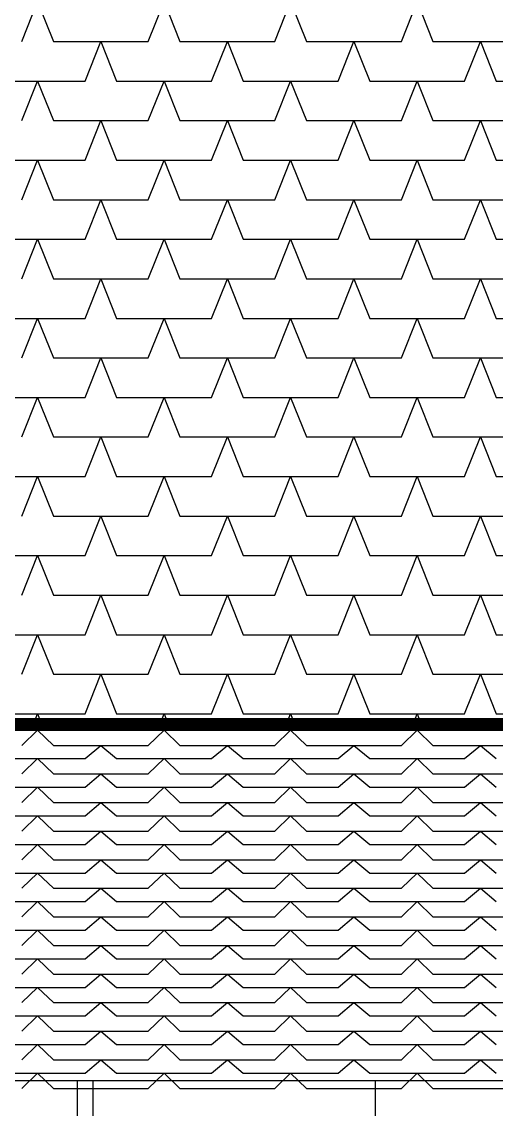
# Model space of a CAD drawing. Header units: inches. Extents: x 86794 to 87086, y 41803 to 41823.
# Drawn here: x 87032.051 to 87032.651, y 41818.98 to 41820.355 of the extents above; entities that cross this region are included whole.
import ezdxf

# ---------------------------------------------------------------- set-up
doc = ezdxf.new("R2010")
doc.units = ezdxf.units.IN
doc.header["$MEASUREMENT"] = 0

msp = doc.modelspace()

# ---------------------------------------------------------------- linework, layer by layer
at = {"color": 250}
for p, q in [((87032.0509, 41820.3295), (87032.0709, 41820.3795)), ((87032.0709, 41820.3795), (87032.0909, 41820.3295)), ((87032.2109, 41820.3295), (87032.2309, 41820.3795)), ((87032.2309, 41820.3795), (87032.2509, 41820.3295)), ((87032.3709, 41820.3295), (87032.3909, 41820.3795)), ((87032.3909, 41820.3795), (87032.4109, 41820.3295)), ((87032.5309, 41820.3295), (87032.5509, 41820.3795)), ((87032.5509, 41820.3795), (87032.5709, 41820.3295)), ((87032.0909, 41820.3295), (87032.2109, 41820.3295)), ((87032.1309, 41820.2795), (87032.1509, 41820.3295)), ((87032.1509, 41820.3295), (87032.1709, 41820.2795)), ((87032.2509, 41820.3295), (87032.3709, 41820.3295)), ((87032.2909, 41820.2795), (87032.3109, 41820.3295)), ((87032.3109, 41820.3295), (87032.3309, 41820.2795)), ((87032.4109, 41820.3295), (87032.5309, 41820.3295)), ((87032.4509, 41820.2795), (87032.4709, 41820.3295)), ((87032.4709, 41820.3295), (87032.4909, 41820.2795)), ((87032.5709, 41820.3295), (87032.6909, 41820.3295)), ((87032.6109, 41820.2795), (87032.6309, 41820.3295)), ((87032.6309, 41820.3295), (87032.6509, 41820.2795)), ((87032.0109, 41820.2795), (87032.1309, 41820.2795)), ((87032.0509, 41820.2295), (87032.0709, 41820.2795)), ((87032.0709, 41820.2795), (87032.0909, 41820.2295)), ((87032.1709, 41820.2795), (87032.2909, 41820.2795)), ((87032.2109, 41820.2295), (87032.2309, 41820.2795)), ((87032.2309, 41820.2795), (87032.2509, 41820.2295)), ((87032.3309, 41820.2795), (87032.4509, 41820.2795)), ((87032.3709, 41820.2295), (87032.3909, 41820.2795)), ((87032.3909, 41820.2795), (87032.4109, 41820.2295)), ((87032.4909, 41820.2795), (87032.6109, 41820.2795)), ((87032.5309, 41820.2295), (87032.5509, 41820.2795)), ((87032.5509, 41820.2795), (87032.5709, 41820.2295)), ((87032.6509, 41820.2795), (87032.7709, 41820.2795)), ((87032.0909, 41820.2295), (87032.2109, 41820.2295)), ((87032.1309, 41820.1795), (87032.1509, 41820.2295)), ((87032.1509, 41820.2295), (87032.1709, 41820.1795)), ((87032.2509, 41820.2295), (87032.3709, 41820.2295)), ((87032.2909, 41820.1795), (87032.3109, 41820.2295)), ((87032.3109, 41820.2295), (87032.3309, 41820.1795)), ((87032.4109, 41820.2295), (87032.5309, 41820.2295)), ((87032.4509, 41820.1795), (87032.4709, 41820.2295)), ((87032.4709, 41820.2295), (87032.4909, 41820.1795)), ((87032.5709, 41820.2295), (87032.6909, 41820.2295)), ((87032.6109, 41820.1795), (87032.6309, 41820.2295)), ((87032.6309, 41820.2295), (87032.6509, 41820.1795)), ((87032.0109, 41820.1795), (87032.1309, 41820.1795)), ((87032.0509, 41820.1295), (87032.0709, 41820.1795)), ((87032.0709, 41820.1795), (87032.0909, 41820.1295)), ((87032.1709, 41820.1795), (87032.2909, 41820.1795)), ((87032.2109, 41820.1295), (87032.2309, 41820.1795)), ((87032.2309, 41820.1795), (87032.2509, 41820.1295)), ((87032.3309, 41820.1795), (87032.4509, 41820.1795)), ((87032.3709, 41820.1295), (87032.3909, 41820.1795)), ((87032.3909, 41820.1795), (87032.4109, 41820.1295)), ((87032.4909, 41820.1795), (87032.6109, 41820.1795)), ((87032.5309, 41820.1295), (87032.5509, 41820.1795)), ((87032.5509, 41820.1795), (87032.5709, 41820.1295)), ((87032.6509, 41820.1795), (87032.7709, 41820.1795)), ((87032.0909, 41820.1295), (87032.2109, 41820.1295)), ((87032.1309, 41820.0795), (87032.1509, 41820.1295)), ((87032.1509, 41820.1295), (87032.1709, 41820.0795)), ((87032.2509, 41820.1295), (87032.3709, 41820.1295)), ((87032.2909, 41820.0795), (87032.3109, 41820.1295)), ((87032.3109, 41820.1295), (87032.3309, 41820.0795)), ((87032.4109, 41820.1295), (87032.5309, 41820.1295)), ((87032.4509, 41820.0795), (87032.4709, 41820.1295)), ((87032.4709, 41820.1295), (87032.4909, 41820.0795)), ((87032.5709, 41820.1295), (87032.6909, 41820.1295)), ((87032.6109, 41820.0795), (87032.6309, 41820.1295)), ((87032.6309, 41820.1295), (87032.6509, 41820.0795)), ((87032.0109, 41820.0795), (87032.1309, 41820.0795)), ((87032.0509, 41820.0295), (87032.0709, 41820.0795)), ((87032.0709, 41820.0795), (87032.0909, 41820.0295)), ((87032.1709, 41820.0795), (87032.2909, 41820.0795)), ((87032.2109, 41820.0295), (87032.2309, 41820.0795)), ((87032.2309, 41820.0795), (87032.2509, 41820.0295)), ((87032.3309, 41820.0795), (87032.4509, 41820.0795)), ((87032.3709, 41820.0295), (87032.3909, 41820.0795)), ((87032.3909, 41820.0795), (87032.4109, 41820.0295)), ((87032.4909, 41820.0795), (87032.6109, 41820.0795)), ((87032.5309, 41820.0295), (87032.5509, 41820.0795)), ((87032.5509, 41820.0795), (87032.5709, 41820.0295)), ((87032.6509, 41820.0795), (87032.7709, 41820.0795)), ((87032.0909, 41820.0295), (87032.2109, 41820.0295)), ((87032.1309, 41819.9795), (87032.1509, 41820.0295)), ((87032.1509, 41820.0295), (87032.1709, 41819.9795)), ((87032.2509, 41820.0295), (87032.3709, 41820.0295)), ((87032.2909, 41819.9795), (87032.3109, 41820.0295)), ((87032.3109, 41820.0295), (87032.3309, 41819.9795)), ((87032.4109, 41820.0295), (87032.5309, 41820.0295)), ((87032.4509, 41819.9795), (87032.4709, 41820.0295)), ((87032.4709, 41820.0295), (87032.4909, 41819.9795)), ((87032.5709, 41820.0295), (87032.6909, 41820.0295)), ((87032.6109, 41819.9795), (87032.6309, 41820.0295)), ((87032.6309, 41820.0295), (87032.6509, 41819.9795)), ((87032.0109, 41819.9795), (87032.1309, 41819.9795)), ((87032.0509, 41819.9295), (87032.0709, 41819.9795)), ((87032.0709, 41819.9795), (87032.0909, 41819.9295)), ((87032.1709, 41819.9795), (87032.2909, 41819.9795)), ((87032.2109, 41819.9295), (87032.2309, 41819.9795)), ((87032.2309, 41819.9795), (87032.2509, 41819.9295)), ((87032.3309, 41819.9795), (87032.4509, 41819.9795)), ((87032.3709, 41819.9295), (87032.3909, 41819.9795)), ((87032.3909, 41819.9795), (87032.4109, 41819.9295)), ((87032.4909, 41819.9795), (87032.6109, 41819.9795)), ((87032.5309, 41819.9295), (87032.5509, 41819.9795)), ((87032.5509, 41819.9795), (87032.5709, 41819.9295)), ((87032.6509, 41819.9795), (87032.7709, 41819.9795)), ((87032.0909, 41819.9295), (87032.2109, 41819.9295)), ((87032.1309, 41819.8795), (87032.1509, 41819.9295)), ((87032.1509, 41819.9295), (87032.1709, 41819.8795)), ((87032.2509, 41819.9295), (87032.3709, 41819.9295)), ((87032.2909, 41819.8795), (87032.3109, 41819.9295)), ((87032.3109, 41819.9295), (87032.3309, 41819.8795)), ((87032.4109, 41819.9295), (87032.5309, 41819.9295)), ((87032.4509, 41819.8795), (87032.4709, 41819.9295)), ((87032.4709, 41819.9295), (87032.4909, 41819.8795)), ((87032.5709, 41819.9295), (87032.6909, 41819.9295)), ((87032.6109, 41819.8795), (87032.6309, 41819.9295)), ((87032.6309, 41819.9295), (87032.6509, 41819.8795)), ((87032.0109, 41819.8795), (87032.1309, 41819.8795)), ((87032.0509, 41819.8295), (87032.0709, 41819.8795)), ((87032.0709, 41819.8795), (87032.0909, 41819.8295)), ((87032.1709, 41819.8795), (87032.2909, 41819.8795)), ((87032.2109, 41819.8295), (87032.2309, 41819.8795)), ((87032.2309, 41819.8795), (87032.2509, 41819.8295)), ((87032.3309, 41819.8795), (87032.4509, 41819.8795)), ((87032.3709, 41819.8295), (87032.3909, 41819.8795)), ((87032.3909, 41819.8795), (87032.4109, 41819.8295)), ((87032.4909, 41819.8795), (87032.6109, 41819.8795)), ((87032.5309, 41819.8295), (87032.5509, 41819.8795)), ((87032.5509, 41819.8795), (87032.5709, 41819.8295)), ((87032.6509, 41819.8795), (87032.7709, 41819.8795)), ((87032.0909, 41819.8295), (87032.2109, 41819.8295)), ((87032.1309, 41819.7795), (87032.1509, 41819.8295)), ((87032.1509, 41819.8295), (87032.1709, 41819.7795)), ((87032.2509, 41819.8295), (87032.3709, 41819.8295)), ((87032.2909, 41819.7795), (87032.3109, 41819.8295)), ((87032.3109, 41819.8295), (87032.3309, 41819.7795)), ((87032.4109, 41819.8295), (87032.5309, 41819.8295)), ((87032.4509, 41819.7795), (87032.4709, 41819.8295)), ((87032.4709, 41819.8295), (87032.4909, 41819.7795)), ((87032.5709, 41819.8295), (87032.6909, 41819.8295)), ((87032.6109, 41819.7795), (87032.6309, 41819.8295)), ((87032.6309, 41819.8295), (87032.6509, 41819.7795)), ((87032.0109, 41819.7795), (87032.1309, 41819.7795)), ((87032.0509, 41819.7295), (87032.0709, 41819.7795)), ((87032.0709, 41819.7795), (87032.0909, 41819.7295)), ((87032.1709, 41819.7795), (87032.2909, 41819.7795)), ((87032.2109, 41819.7295), (87032.2309, 41819.7795)), ((87032.2309, 41819.7795), (87032.2509, 41819.7295)), ((87032.3309, 41819.7795), (87032.4509, 41819.7795)), ((87032.3709, 41819.7295), (87032.3909, 41819.7795)), ((87032.3909, 41819.7795), (87032.4109, 41819.7295)), ((87032.4909, 41819.7795), (87032.6109, 41819.7795)), ((87032.5309, 41819.7295), (87032.5509, 41819.7795)), ((87032.5509, 41819.7795), (87032.5709, 41819.7295)), ((87032.6509, 41819.7795), (87032.7709, 41819.7795)), ((87032.0909, 41819.7295), (87032.2109, 41819.7295)), ((87032.1309, 41819.6795), (87032.1509, 41819.7295)), ((87032.1509, 41819.7295), (87032.1709, 41819.6795)), ((87032.2509, 41819.7295), (87032.3709, 41819.7295)), ((87032.2909, 41819.6795), (87032.3109, 41819.7295)), ((87032.3109, 41819.7295), (87032.3309, 41819.6795)), ((87032.4109, 41819.7295), (87032.5309, 41819.7295)), ((87032.4509, 41819.6795), (87032.4709, 41819.7295)), ((87032.4709, 41819.7295), (87032.4909, 41819.6795)), ((87032.5709, 41819.7295), (87032.6909, 41819.7295)), ((87032.6109, 41819.6795), (87032.6309, 41819.7295)), ((87032.6309, 41819.7295), (87032.6509, 41819.6795)), ((87032.0109, 41819.6795), (87032.1309, 41819.6795)), ((87032.0509, 41819.6295), (87032.0709, 41819.6795)), ((87032.0709, 41819.6795), (87032.0909, 41819.6295)), ((87032.1709, 41819.6795), (87032.2909, 41819.6795)), ((87032.2109, 41819.6295), (87032.2309, 41819.6795)), ((87032.2309, 41819.6795), (87032.2509, 41819.6295)), ((87032.3309, 41819.6795), (87032.4509, 41819.6795)), ((87032.3709, 41819.6295), (87032.3909, 41819.6795)), ((87032.3909, 41819.6795), (87032.4109, 41819.6295)), ((87032.4909, 41819.6795), (87032.6109, 41819.6795)), ((87032.5309, 41819.6295), (87032.5509, 41819.6795)), ((87032.5509, 41819.6795), (87032.5709, 41819.6295)), ((87032.6509, 41819.6795), (87032.7709, 41819.6795)), ((87032.0909, 41819.6295), (87032.2109, 41819.6295)), ((87032.1309, 41819.5795), (87032.1509, 41819.6295)), ((87032.1509, 41819.6295), (87032.1709, 41819.5795)), ((87032.2509, 41819.6295), (87032.3709, 41819.6295)), ((87032.2909, 41819.5795), (87032.3109, 41819.6295)), ((87032.3109, 41819.6295), (87032.3309, 41819.5795)), ((87032.4109, 41819.6295), (87032.5309, 41819.6295)), ((87032.4509, 41819.5795), (87032.4709, 41819.6295)), ((87032.4709, 41819.6295), (87032.4909, 41819.5795)), ((87032.5709, 41819.6295), (87032.6909, 41819.6295)), ((87032.6109, 41819.5795), (87032.6309, 41819.6295)), ((87032.6309, 41819.6295), (87032.6509, 41819.5795)), ((87032.0109, 41819.5795), (87032.1309, 41819.5795)), ((87032.0509, 41819.5295), (87032.0709, 41819.5795)), ((87032.0709, 41819.5795), (87032.0909, 41819.5295)), ((87032.1709, 41819.5795), (87032.2909, 41819.5795)), ((87032.2109, 41819.5295), (87032.2309, 41819.5795)), ((87032.2309, 41819.5795), (87032.2509, 41819.5295)), ((87032.3309, 41819.5795), (87032.4509, 41819.5795)), ((87032.3709, 41819.5295), (87032.3909, 41819.5795)), ((87032.3909, 41819.5795), (87032.4109, 41819.5295)), ((87032.4909, 41819.5795), (87032.6109, 41819.5795)), ((87032.5309, 41819.5295), (87032.5509, 41819.5795)), ((87032.5509, 41819.5795), (87032.5709, 41819.5295)), ((87032.6509, 41819.5795), (87032.7709, 41819.5795)), ((87032.0909, 41819.5295), (87032.2109, 41819.5295)), ((87032.1309, 41819.4795), (87032.1509, 41819.5295)), ((87032.1509, 41819.5295), (87032.1709, 41819.4795)), ((87032.2509, 41819.5295), (87032.3709, 41819.5295)), ((87032.2909, 41819.4795), (87032.3109, 41819.5295)), ((87032.3109, 41819.5295), (87032.3309, 41819.4795)), ((87032.4109, 41819.5295), (87032.5309, 41819.5295)), ((87032.4509, 41819.4795), (87032.4709, 41819.5295)), ((87032.4709, 41819.5295), (87032.4909, 41819.4795)), ((87032.5709, 41819.5295), (87032.6909, 41819.5295)), ((87032.6109, 41819.4795), (87032.6309, 41819.5295)), ((87032.6309, 41819.5295), (87032.6509, 41819.4795)), ((87032.0109, 41819.4795), (87032.1309, 41819.4795)), ((87032.0627, 41819.459), (87032.0709, 41819.4795)), ((87032.0709, 41819.4795), (87032.0791, 41819.459)), ((87032.1709, 41819.4795), (87032.2909, 41819.4795)), ((87032.2227, 41819.459), (87032.2309, 41819.4795)), ((87032.2309, 41819.4795), (87032.2391, 41819.459)), ((87032.3309, 41819.4795), (87032.4509, 41819.4795)), ((87032.3827, 41819.459), (87032.3909, 41819.4795)), ((87032.3909, 41819.4795), (87032.3991, 41819.459)), ((87032.4909, 41819.4795), (87032.6109, 41819.4795)), ((87032.5427, 41819.459), (87032.5509, 41819.4795)), ((87032.5509, 41819.4795), (87032.5591, 41819.459)), ((87032.6509, 41819.4795), (87032.7709, 41819.4795)), ((87032.0509, 41819.4396), (87032.0709, 41819.459)), ((87032.0709, 41819.459), (87032.0909, 41819.4396)), ((87032.2109, 41819.4396), (87032.2309, 41819.459)), ((87032.2309, 41819.459), (87032.2509, 41819.4396)), ((87032.3709, 41819.4396), (87032.3909, 41819.459)), ((87032.3909, 41819.459), (87032.4109, 41819.4396)), ((87032.5309, 41819.4396), (87032.5509, 41819.459)), ((87032.5509, 41819.459), (87032.5709, 41819.4396)), ((87032.0909, 41819.4396), (87032.2109, 41819.4396)), ((87032.1309, 41819.4228), (87032.1509, 41819.4396)), ((87032.1509, 41819.4396), (87032.1709, 41819.4228)), ((87032.2509, 41819.4396), (87032.3709, 41819.4396)), ((87032.2909, 41819.4228), (87032.3109, 41819.4396)), ((87032.3109, 41819.4396), (87032.3309, 41819.4228)), ((87032.4109, 41819.4396), (87032.5309, 41819.4396)), ((87032.4509, 41819.4228), (87032.4709, 41819.4396)), ((87032.4709, 41819.4396), (87032.4909, 41819.4228)), ((87032.5709, 41819.4396), (87032.6909, 41819.4396)), ((87032.6109, 41819.4228), (87032.6309, 41819.4396)), ((87032.6309, 41819.4396), (87032.6509, 41819.4228)), ((87032.0109, 41819.4228), (87032.1309, 41819.4228)), ((87032.0509, 41819.4035), (87032.0709, 41819.4228)), ((87032.0709, 41819.4228), (87032.0909, 41819.4035)), ((87032.1709, 41819.4228), (87032.2909, 41819.4228)), ((87032.2109, 41819.4035), (87032.2309, 41819.4228)), ((87032.2309, 41819.4228), (87032.2509, 41819.4035)), ((87032.3309, 41819.4228), (87032.4509, 41819.4228)), ((87032.3709, 41819.4035), (87032.3909, 41819.4228)), ((87032.3909, 41819.4228), (87032.4109, 41819.4035)), ((87032.4909, 41819.4228), (87032.6109, 41819.4228)), ((87032.5309, 41819.4035), (87032.5509, 41819.4228)), ((87032.5509, 41819.4228), (87032.5709, 41819.4035)), ((87032.0909, 41819.4035), (87032.2109, 41819.4035)), ((87032.1309, 41819.3867), (87032.1509, 41819.4035)), ((87032.1509, 41819.4035), (87032.1709, 41819.3867)), ((87032.2509, 41819.4035), (87032.3709, 41819.4035)), ((87032.2909, 41819.3867), (87032.3109, 41819.4035)), ((87032.3109, 41819.4035), (87032.3309, 41819.3867)), ((87032.4109, 41819.4035), (87032.5309, 41819.4035)), ((87032.4509, 41819.3867), (87032.4709, 41819.4035)), ((87032.4709, 41819.4035), (87032.4909, 41819.3867)), ((87032.5709, 41819.4035), (87032.6909, 41819.4035)), ((87032.6109, 41819.3867), (87032.6309, 41819.4035)), ((87032.6309, 41819.4035), (87032.6509, 41819.3867)), ((87032.0109, 41819.3867), (87032.1309, 41819.3867)), ((87032.0509, 41819.3673), (87032.0709, 41819.3867)), ((87032.0709, 41819.3867), (87032.0909, 41819.3673)), ((87032.1709, 41819.3867), (87032.2909, 41819.3867)), ((87032.2109, 41819.3673), (87032.2309, 41819.3867)), ((87032.2309, 41819.3867), (87032.2509, 41819.3673)), ((87032.3309, 41819.3867), (87032.4509, 41819.3867)), ((87032.3709, 41819.3673), (87032.3909, 41819.3867)), ((87032.3909, 41819.3867), (87032.4109, 41819.3673)), ((87032.4909, 41819.3867), (87032.6109, 41819.3867)), ((87032.5309, 41819.3673), (87032.5509, 41819.3867)), ((87032.5509, 41819.3867), (87032.5709, 41819.3673)), ((87032.0909, 41819.3673), (87032.2109, 41819.3673)), ((87032.1309, 41819.3505), (87032.1509, 41819.3673)), ((87032.1509, 41819.3673), (87032.1709, 41819.3505)), ((87032.2509, 41819.3673), (87032.3709, 41819.3673)), ((87032.2909, 41819.3505), (87032.3109, 41819.3673)), ((87032.3109, 41819.3673), (87032.3309, 41819.3505)), ((87032.4109, 41819.3673), (87032.5309, 41819.3673)), ((87032.4509, 41819.3505), (87032.4709, 41819.3673)), ((87032.4709, 41819.3673), (87032.4909, 41819.3505)), ((87032.5709, 41819.3673), (87032.6909, 41819.3673)), ((87032.6109, 41819.3505), (87032.6309, 41819.3673)), ((87032.6309, 41819.3673), (87032.6509, 41819.3505)), ((87032.0109, 41819.3505), (87032.1309, 41819.3505)), ((87032.0509, 41819.3312), (87032.0709, 41819.3505)), ((87032.0709, 41819.3505), (87032.0909, 41819.3312)), ((87032.1709, 41819.3505), (87032.2909, 41819.3505)), ((87032.2109, 41819.3312), (87032.2309, 41819.3505)), ((87032.2309, 41819.3505), (87032.2509, 41819.3312)), ((87032.3309, 41819.3505), (87032.4509, 41819.3505)), ((87032.3709, 41819.3312), (87032.3909, 41819.3505)), ((87032.3909, 41819.3505), (87032.4109, 41819.3312)), ((87032.4909, 41819.3505), (87032.6109, 41819.3505)), ((87032.5309, 41819.3312), (87032.5509, 41819.3505)), ((87032.5509, 41819.3505), (87032.5709, 41819.3312)), ((87032.0909, 41819.3312), (87032.2109, 41819.3312)), ((87032.1309, 41819.3144), (87032.1509, 41819.3312)), ((87032.1509, 41819.3312), (87032.1709, 41819.3144)), ((87032.2509, 41819.3312), (87032.3709, 41819.3312)), ((87032.2909, 41819.3144), (87032.3109, 41819.3312)), ((87032.3109, 41819.3312), (87032.3309, 41819.3144)), ((87032.4109, 41819.3312), (87032.5309, 41819.3312)), ((87032.4509, 41819.3144), (87032.4709, 41819.3312)), ((87032.4709, 41819.3312), (87032.4909, 41819.3144)), ((87032.5709, 41819.3312), (87032.6909, 41819.3312)), ((87032.6109, 41819.3144), (87032.6309, 41819.3312)), ((87032.6309, 41819.3312), (87032.6509, 41819.3144)), ((87032.0109, 41819.3144), (87032.1309, 41819.3144)), ((87032.0509, 41819.295), (87032.0709, 41819.3144)), ((87032.0709, 41819.3144), (87032.0909, 41819.295)), ((87032.1709, 41819.3144), (87032.2909, 41819.3144)), ((87032.2109, 41819.295), (87032.2309, 41819.3144)), ((87032.2309, 41819.3144), (87032.2509, 41819.295)), ((87032.3309, 41819.3144), (87032.4509, 41819.3144)), ((87032.3709, 41819.295), (87032.3909, 41819.3144)), ((87032.3909, 41819.3144), (87032.4109, 41819.295)), ((87032.4909, 41819.3144), (87032.6109, 41819.3144)), ((87032.5309, 41819.295), (87032.5509, 41819.3144)), ((87032.5509, 41819.3144), (87032.5709, 41819.295)), ((87032.0909, 41819.295), (87032.2109, 41819.295)), ((87032.1309, 41819.2782), (87032.1509, 41819.295)), ((87032.1509, 41819.295), (87032.1709, 41819.2782)), ((87032.2509, 41819.295), (87032.3709, 41819.295)), ((87032.2909, 41819.2782), (87032.3109, 41819.295)), ((87032.3109, 41819.295), (87032.3309, 41819.2782)), ((87032.4109, 41819.295), (87032.5309, 41819.295)), ((87032.4509, 41819.2782), (87032.4709, 41819.295)), ((87032.4709, 41819.295), (87032.4909, 41819.2782)), ((87032.5709, 41819.295), (87032.6909, 41819.295)), ((87032.6109, 41819.2782), (87032.6309, 41819.295)), ((87032.6309, 41819.295), (87032.6509, 41819.2782)), ((87032.0109, 41819.2782), (87032.1309, 41819.2782)), ((87032.0509, 41819.2589), (87032.0709, 41819.2782)), ((87032.0709, 41819.2782), (87032.0909, 41819.2589)), ((87032.1709, 41819.2782), (87032.2909, 41819.2782)), ((87032.2109, 41819.2589), (87032.2309, 41819.2782)), ((87032.2309, 41819.2782), (87032.2509, 41819.2589)), ((87032.3309, 41819.2782), (87032.4509, 41819.2782)), ((87032.3709, 41819.2589), (87032.3909, 41819.2782)), ((87032.3909, 41819.2782), (87032.4109, 41819.2589)), ((87032.4909, 41819.2782), (87032.6109, 41819.2782)), ((87032.5309, 41819.2589), (87032.5509, 41819.2782)), ((87032.5509, 41819.2782), (87032.5709, 41819.2589)), ((87032.0909, 41819.2589), (87032.2109, 41819.2589)), ((87032.1309, 41819.2421), (87032.1509, 41819.2589)), ((87032.1509, 41819.2589), (87032.1709, 41819.2421)), ((87032.2509, 41819.2589), (87032.3709, 41819.2589)), ((87032.2909, 41819.2421), (87032.3109, 41819.2589)), ((87032.3109, 41819.2589), (87032.3309, 41819.2421)), ((87032.4109, 41819.2589), (87032.5309, 41819.2589)), ((87032.4509, 41819.2421), (87032.4709, 41819.2589)), ((87032.4709, 41819.2589), (87032.4909, 41819.2421)), ((87032.5709, 41819.2589), (87032.6909, 41819.2589)), ((87032.6109, 41819.2421), (87032.6309, 41819.2589)), ((87032.6309, 41819.2589), (87032.6509, 41819.2421)), ((87032.0109, 41819.2421), (87032.1309, 41819.2421)), ((87032.0509, 41819.2227), (87032.0709, 41819.2421)), ((87032.0709, 41819.2421), (87032.0909, 41819.2227)), ((87032.1709, 41819.2421), (87032.2909, 41819.2421)), ((87032.2109, 41819.2227), (87032.2309, 41819.2421)), ((87032.2309, 41819.2421), (87032.2509, 41819.2227)), ((87032.3309, 41819.2421), (87032.4509, 41819.2421)), ((87032.3709, 41819.2227), (87032.3909, 41819.2421)), ((87032.3909, 41819.2421), (87032.4109, 41819.2227)), ((87032.4909, 41819.2421), (87032.6109, 41819.2421)), ((87032.5309, 41819.2227), (87032.5509, 41819.2421)), ((87032.5509, 41819.2421), (87032.5709, 41819.2227)), ((87032.0909, 41819.2227), (87032.2109, 41819.2227)), ((87032.1309, 41819.2059), (87032.1509, 41819.2227)), ((87032.1509, 41819.2227), (87032.1709, 41819.2059)), ((87032.2509, 41819.2227), (87032.3709, 41819.2227)), ((87032.2909, 41819.2059), (87032.3109, 41819.2227)), ((87032.3109, 41819.2227), (87032.3309, 41819.2059)), ((87032.4109, 41819.2227), (87032.5309, 41819.2227)), ((87032.4509, 41819.2059), (87032.4709, 41819.2227)), ((87032.4709, 41819.2227), (87032.4909, 41819.2059)), ((87032.5709, 41819.2227), (87032.6909, 41819.2227)), ((87032.6109, 41819.2059), (87032.6309, 41819.2227)), ((87032.6309, 41819.2227), (87032.6509, 41819.2059)), ((87032.0109, 41819.2059), (87032.1309, 41819.2059)), ((87032.0509, 41819.1866), (87032.0709, 41819.2059)), ((87032.0709, 41819.2059), (87032.0909, 41819.1866)), ((87032.1709, 41819.2059), (87032.2909, 41819.2059)), ((87032.2109, 41819.1866), (87032.2309, 41819.2059)), ((87032.2309, 41819.2059), (87032.2509, 41819.1866)), ((87032.3309, 41819.2059), (87032.4509, 41819.2059)), ((87032.3709, 41819.1866), (87032.3909, 41819.2059)), ((87032.3909, 41819.2059), (87032.4109, 41819.1866)), ((87032.4909, 41819.2059), (87032.6109, 41819.2059)), ((87032.5309, 41819.1866), (87032.5509, 41819.2059)), ((87032.5509, 41819.2059), (87032.5709, 41819.1866)), ((87032.0909, 41819.1866), (87032.2109, 41819.1866)), ((87032.1309, 41819.1698), (87032.1509, 41819.1866)), ((87032.1509, 41819.1866), (87032.1709, 41819.1698)), ((87032.2509, 41819.1866), (87032.3709, 41819.1866)), ((87032.2909, 41819.1698), (87032.3109, 41819.1866)), ((87032.3109, 41819.1866), (87032.3309, 41819.1698)), ((87032.4109, 41819.1866), (87032.5309, 41819.1866)), ((87032.4509, 41819.1698), (87032.4709, 41819.1866)), ((87032.4709, 41819.1866), (87032.4909, 41819.1698)), ((87032.5709, 41819.1866), (87032.6909, 41819.1866)), ((87032.6109, 41819.1698), (87032.6309, 41819.1866)), ((87032.6309, 41819.1866), (87032.6509, 41819.1698)), ((87032.0109, 41819.1698), (87032.1309, 41819.1698)), ((87032.0509, 41819.1504), (87032.0709, 41819.1698)), ((87032.0709, 41819.1698), (87032.0909, 41819.1504)), ((87032.1709, 41819.1698), (87032.2909, 41819.1698)), ((87032.2109, 41819.1504), (87032.2309, 41819.1698)), ((87032.2309, 41819.1698), (87032.2509, 41819.1504)), ((87032.3309, 41819.1698), (87032.4509, 41819.1698)), ((87032.3709, 41819.1504), (87032.3909, 41819.1698)), ((87032.3909, 41819.1698), (87032.4109, 41819.1504)), ((87032.4909, 41819.1698), (87032.6109, 41819.1698)), ((87032.5309, 41819.1504), (87032.5509, 41819.1698)), ((87032.5509, 41819.1698), (87032.5709, 41819.1504)), ((87032.0909, 41819.1504), (87032.2109, 41819.1504)), ((87032.1309, 41819.1336), (87032.1509, 41819.1504)), ((87032.1509, 41819.1504), (87032.1709, 41819.1336)), ((87032.2509, 41819.1504), (87032.3709, 41819.1504)), ((87032.2909, 41819.1336), (87032.3109, 41819.1504)), ((87032.3109, 41819.1504), (87032.3309, 41819.1336)), ((87032.4109, 41819.1504), (87032.5309, 41819.1504)), ((87032.4509, 41819.1336), (87032.4709, 41819.1504)), ((87032.4709, 41819.1504), (87032.4909, 41819.1336)), ((87032.5709, 41819.1504), (87032.6909, 41819.1504)), ((87032.6109, 41819.1336), (87032.6309, 41819.1504)), ((87032.6309, 41819.1504), (87032.6509, 41819.1336)), ((87032.0109, 41819.1336), (87032.1309, 41819.1336)), ((87032.0509, 41819.1143), (87032.0709, 41819.1336)), ((87032.0709, 41819.1336), (87032.0909, 41819.1143)), ((87032.1709, 41819.1336), (87032.2909, 41819.1336)), ((87032.2109, 41819.1143), (87032.2309, 41819.1336)), ((87032.2309, 41819.1336), (87032.2509, 41819.1143)), ((87032.3309, 41819.1336), (87032.4509, 41819.1336)), ((87032.3709, 41819.1143), (87032.3909, 41819.1336)), ((87032.3909, 41819.1336), (87032.4109, 41819.1143)), ((87032.4909, 41819.1336), (87032.6109, 41819.1336)), ((87032.5309, 41819.1143), (87032.5509, 41819.1336)), ((87032.5509, 41819.1336), (87032.5709, 41819.1143)), ((87032.0909, 41819.1143), (87032.2109, 41819.1143)), ((87032.1309, 41819.0975), (87032.1509, 41819.1143)), ((87032.1509, 41819.1143), (87032.1709, 41819.0975)), ((87032.2509, 41819.1143), (87032.3709, 41819.1143)), ((87032.2909, 41819.0975), (87032.3109, 41819.1143)), ((87032.3109, 41819.1143), (87032.3309, 41819.0975)), ((87032.4109, 41819.1143), (87032.5309, 41819.1143)), ((87032.4509, 41819.0975), (87032.4709, 41819.1143)), ((87032.4709, 41819.1143), (87032.4909, 41819.0975)), ((87032.5709, 41819.1143), (87032.6909, 41819.1143)), ((87032.6109, 41819.0975), (87032.6309, 41819.1143)), ((87032.6309, 41819.1143), (87032.6509, 41819.0975)), ((87032.0109, 41819.0975), (87032.1309, 41819.0975)), ((87032.0509, 41819.0781), (87032.0709, 41819.0975)), ((87032.0709, 41819.0975), (87032.0909, 41819.0781)), ((87032.1709, 41819.0975), (87032.2909, 41819.0975)), ((87032.2109, 41819.0781), (87032.2309, 41819.0975)), ((87032.2309, 41819.0975), (87032.2509, 41819.0781)), ((87032.3309, 41819.0975), (87032.4509, 41819.0975)), ((87032.3709, 41819.0781), (87032.3909, 41819.0975)), ((87032.3909, 41819.0975), (87032.4109, 41819.0781)), ((87032.4909, 41819.0975), (87032.6109, 41819.0975)), ((87032.5309, 41819.0781), (87032.5509, 41819.0975)), ((87032.5509, 41819.0975), (87032.5709, 41819.0781)), ((87032.0909, 41819.0781), (87032.2109, 41819.0781)), ((87032.1309, 41819.0613), (87032.1509, 41819.0781)), ((87032.1509, 41819.0781), (87032.1709, 41819.0613)), ((87032.2509, 41819.0781), (87032.3709, 41819.0781)), ((87032.2909, 41819.0613), (87032.3109, 41819.0781)), ((87032.3109, 41819.0781), (87032.3309, 41819.0613)), ((87032.4109, 41819.0781), (87032.5309, 41819.0781)), ((87032.4509, 41819.0613), (87032.4709, 41819.0781)), ((87032.4709, 41819.0781), (87032.4909, 41819.0613)), ((87032.5709, 41819.0781), (87032.6909, 41819.0781)), ((87032.6109, 41819.0613), (87032.6309, 41819.0781)), ((87032.6309, 41819.0781), (87032.6509, 41819.0613)), ((87032.0109, 41819.0613), (87032.1309, 41819.0613)), ((87032.0509, 41819.042), (87032.0709, 41819.0613)), ((87032.0709, 41819.0613), (87032.0909, 41819.042)), ((87032.1709, 41819.0613), (87032.2909, 41819.0613)), ((87032.2109, 41819.042), (87032.2309, 41819.0613)), ((87032.2309, 41819.0613), (87032.2509, 41819.042)), ((87032.3309, 41819.0613), (87032.4509, 41819.0613)), ((87032.3709, 41819.042), (87032.3909, 41819.0613)), ((87032.3909, 41819.0613), (87032.4109, 41819.042)), ((87032.4909, 41819.0613), (87032.6109, 41819.0613)), ((87032.5309, 41819.042), (87032.5509, 41819.0613)), ((87032.5509, 41819.0613), (87032.5709, 41819.042)), ((87032.0909, 41819.042), (87032.2109, 41819.042)), ((87032.1309, 41819.0252), (87032.1509, 41819.042)), ((87032.1509, 41819.042), (87032.1709, 41819.0252)), ((87032.2509, 41819.042), (87032.3709, 41819.042)), ((87032.2909, 41819.0252), (87032.3109, 41819.042)), ((87032.3109, 41819.042), (87032.3309, 41819.0252)), ((87032.4109, 41819.042), (87032.5309, 41819.042)), ((87032.4509, 41819.0252), (87032.4709, 41819.042)), ((87032.4709, 41819.042), (87032.4909, 41819.0252)), ((87032.5709, 41819.042), (87032.6909, 41819.042)), ((87032.6109, 41819.0252), (87032.6309, 41819.042)), ((87032.6309, 41819.042), (87032.6509, 41819.0252)), ((87032.0109, 41819.0252), (87032.1309, 41819.0252)), ((87032.0509, 41819.0058), (87032.0709, 41819.0252)), ((87032.0709, 41819.0252), (87032.0909, 41819.0058)), ((87032.1709, 41819.0252), (87032.2909, 41819.0252)), ((87032.2109, 41819.0058), (87032.2309, 41819.0252)), ((87032.2309, 41819.0252), (87032.2509, 41819.0058)), ((87032.3309, 41819.0252), (87032.4509, 41819.0252)), ((87032.3709, 41819.0058), (87032.3909, 41819.0252)), ((87032.3909, 41819.0252), (87032.4109, 41819.0058)), ((87032.4909, 41819.0252), (87032.6109, 41819.0252)), ((87032.5309, 41819.0058), (87032.5509, 41819.0252)), ((87032.5509, 41819.0252), (87032.5709, 41819.0058)), ((87032.0909, 41819.0058), (87032.2109, 41819.0058)), ((87032.2509, 41819.0058), (87032.3709, 41819.0058)), ((87032.4109, 41819.0058), (87032.5309, 41819.0058)), ((87032.5709, 41819.0058), (87032.6909, 41819.0058))]:
    msp.add_line(p, q, dxfattribs=at)
msp.add_line((87029.6509, 41819.473), (87037.8509, 41819.473))
at = {"ltscale": 0.005}
for p, q in [((87037.8509, 41819.473), (87029.6509, 41819.473)), ((87037.8509, 41819.472), (87029.6509, 41819.472)), ((87037.8509, 41819.471), (87029.6509, 41819.471)), ((87037.8509, 41819.47), (87029.6509, 41819.47)), ((87037.8509, 41819.469), (87029.6509, 41819.469)), ((87037.8509, 41819.468), (87029.6509, 41819.468)), ((87037.8509, 41819.467), (87029.6509, 41819.467)), ((87037.8509, 41819.466), (87029.6509, 41819.466)), ((87037.8509, 41819.465), (87029.6509, 41819.465)), ((87037.8509, 41819.464), (87029.6509, 41819.464)), ((87037.8509, 41819.463), (87029.6509, 41819.463)), ((87037.8509, 41819.462), (87029.6509, 41819.462)), ((87037.8509, 41819.461), (87029.6509, 41819.461)), ((87037.8509, 41819.46), (87029.6509, 41819.46)), ((87037.8509, 41819.459), (87029.6509, 41819.459))]:
    msp.add_line(p, q, dxfattribs=at)
at = {"ltscale": 0.006}
for p, q in [((87029.6509, 41819.459), (87037.8509, 41819.459)), ((87029.6509, 41819.459), (87037.8509, 41819.459)), ((87029.6509, 41819.459), (87037.8509, 41819.459)), ((87029.6509, 41819.0158), (87037.8509, 41819.0158)), ((87032.1209, 41819.0158), (87032.1209, 41817.9636)), ((87032.1409, 41819.0158), (87032.1409, 41817.9636)), ((87032.4976, 41819.0158), (87032.4976, 41814.2936))]:
    msp.add_line(p, q, dxfattribs=at)

doc.saveas('drawing.dxf')
